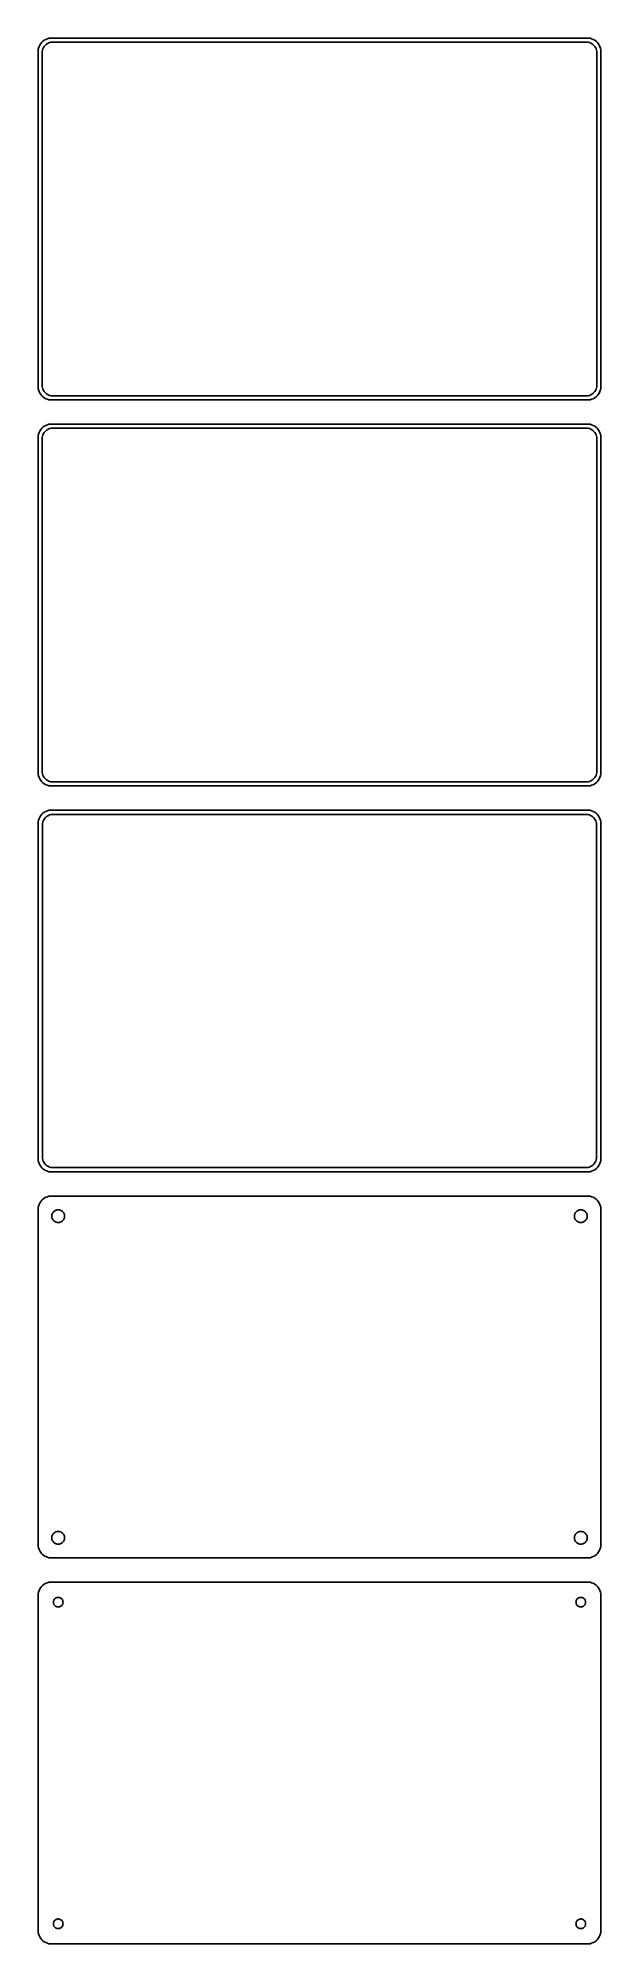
# Model space of a CAD drawing. Header units: metres. Extents: x -105 to 105, y 509 to 1219.
import ezdxf

# ---------------------------------------------------------------- set-up
doc = ezdxf.new("R2010")
doc.units = ezdxf.units.M

msp = doc.modelspace()

# ---------------------------------------------------------------- linework, layer by layer
for p, q in [((-104.649, 1216.34), (-104.843, 1215.74)), ((-104.382, 1216.91), (-104.649, 1216.34)), ((-104.045, 1217.44), (-104.382, 1216.91)), ((-103.645, 1217.92), (-104.045, 1217.44)), ((-103.187, 1218.35), (-103.645, 1217.92)), ((-103.219, 1215.47), (-103.005, 1215.93)), ((-102.679, 1218.72), (-103.187, 1218.35)), ((-103.005, 1215.93), (-102.736, 1216.35)), ((-102.736, 1216.35), (-102.416, 1216.74)), ((-102.129, 1219.02), (-102.679, 1218.72)), ((-102.416, 1216.74), (-102.05, 1217.08)), ((-101.545, 1219.26), (-102.129, 1219.02)), ((-102.05, 1217.08), (-101.643, 1217.38)), ((-101.643, 1217.38), (-101.203, 1217.62)), ((-100.937, 1219.41), (-101.545, 1219.26)), ((-101.203, 1217.62), (-100.736, 1217.8)), ((-100.314, 1219.49), (-100.937, 1219.41)), ((-100.736, 1217.8), (-100.25, 1217.93)), ((100.314, 1219.49), (-100.314, 1219.49)), ((-100.25, 1217.93), (-99.7512, 1217.99)), ((-99.7512, 1217.99), (99.7512, 1217.99)), ((99.7512, 1217.99), (100.25, 1217.93)), ((100.25, 1217.93), (100.736, 1217.8)), ((100.937, 1219.41), (100.314, 1219.49)), ((100.736, 1217.8), (101.203, 1217.62)), ((101.545, 1219.26), (100.937, 1219.41)), ((101.203, 1217.62), (101.643, 1217.38)), ((102.129, 1219.02), (101.545, 1219.26)), ((101.643, 1217.38), (102.05, 1217.08)), ((102.05, 1217.08), (102.416, 1216.74)), ((102.679, 1218.72), (102.129, 1219.02)), ((102.416, 1216.74), (102.736, 1216.35)), ((103.187, 1218.35), (102.679, 1218.72)), ((102.736, 1216.35), (103.005, 1215.93)), ((103.005, 1215.93), (103.219, 1215.47)), ((103.645, 1217.92), (103.187, 1218.35)), ((104.045, 1217.44), (103.645, 1217.92)), ((104.382, 1216.91), (104.045, 1217.44)), ((104.649, 1216.34), (104.382, 1216.91)), ((104.843, 1215.74), (104.649, 1216.34)), ((-104.9, 1215.44), (-105, 1215.44)), ((-105, 1215.44), (-105, 1088.56)), ((-104.843, 1215.74), (-104.9, 1215.44)), ((-103.5, 1214), (-103.468, 1214.5)), ((-103.5, 1090), (-103.5, 1214)), ((-103.468, 1214.5), (-103.374, 1214.99)), ((-103.374, 1214.99), (-103.219, 1215.47)), ((103.219, 1215.47), (103.374, 1214.99)), ((103.374, 1214.99), (103.468, 1214.5)), ((103.468, 1214.5), (103.5, 1214)), ((103.5, 1214), (103.5, 1090)), ((104.961, 1215.13), (104.843, 1215.74)), ((105, 1214.5), (104.961, 1215.13)), ((105, 1089.5), (105, 1214.5)), ((-105, 1088.56), (-104.9, 1088.56)), ((-104.9, 1088.56), (-104.843, 1088.26)), ((-104.843, 1088.26), (-104.649, 1087.66)), ((-103.468, 1089.5), (-103.5, 1090)), ((-103.374, 1089.01), (-103.468, 1089.5)), ((-103.219, 1088.53), (-103.374, 1089.01)), ((-103.005, 1088.07), (-103.219, 1088.53)), ((-102.736, 1087.65), (-103.005, 1088.07)), ((103.005, 1088.07), (102.736, 1087.65)), ((103.219, 1088.53), (103.005, 1088.07)), ((103.374, 1089.01), (103.219, 1088.53)), ((103.468, 1089.5), (103.374, 1089.01)), ((103.5, 1090), (103.468, 1089.5)), ((104.649, 1087.66), (104.843, 1088.26)), ((104.843, 1088.26), (104.961, 1088.87)), ((104.961, 1088.87), (105, 1089.5)), ((-104.649, 1087.66), (-104.382, 1087.09)), ((-104.382, 1087.09), (-104.045, 1086.56)), ((-104.045, 1086.56), (-103.645, 1086.08)), ((-103.645, 1086.08), (-103.187, 1085.65)), ((-103.187, 1085.65), (-102.679, 1085.28)), ((-102.416, 1087.26), (-102.736, 1087.65)), ((-102.679, 1085.28), (-102.129, 1084.98)), ((-102.05, 1086.92), (-102.416, 1087.26)), ((-102.129, 1084.98), (-101.545, 1084.74)), ((-101.643, 1086.62), (-102.05, 1086.92)), ((-101.203, 1086.38), (-101.643, 1086.62)), ((-101.545, 1084.74), (-100.937, 1084.59)), ((-100.736, 1086.2), (-101.203, 1086.38)), ((-100.937, 1084.59), (-100.314, 1084.51)), ((-100.25, 1086.07), (-100.736, 1086.2)), ((-100.314, 1084.51), (100.314, 1084.51)), ((-99.7512, 1086.01), (-100.25, 1086.07)), ((99.7512, 1086.01), (-99.7512, 1086.01)), ((100.25, 1086.07), (99.7512, 1086.01)), ((100.736, 1086.2), (100.25, 1086.07)), ((100.314, 1084.51), (100.937, 1084.59)), ((101.203, 1086.38), (100.736, 1086.2)), ((100.937, 1084.59), (101.545, 1084.74)), ((101.643, 1086.62), (101.203, 1086.38)), ((101.545, 1084.74), (102.129, 1084.98)), ((102.05, 1086.92), (101.643, 1086.62)), ((102.416, 1087.26), (102.05, 1086.92)), ((102.129, 1084.98), (102.679, 1085.28)), ((102.736, 1087.65), (102.416, 1087.26)), ((102.679, 1085.28), (103.187, 1085.65)), ((103.187, 1085.65), (103.645, 1086.08)), ((103.645, 1086.08), (104.045, 1086.56)), ((104.045, 1086.56), (104.382, 1087.09)), ((104.382, 1087.09), (104.649, 1087.66)), ((-103.645, 1073.92), (-104.045, 1073.44)), ((-103.187, 1074.35), (-103.645, 1073.92)), ((-102.679, 1074.72), (-103.187, 1074.35)), ((-102.129, 1075.02), (-102.679, 1074.72)), ((-101.545, 1075.26), (-102.129, 1075.02)), ((-101.643, 1073.38), (-101.203, 1073.62)), ((-100.937, 1075.41), (-101.545, 1075.26)), ((-101.203, 1073.62), (-100.736, 1073.8)), ((-100.314, 1075.49), (-100.937, 1075.41)), ((-100.736, 1073.8), (-100.25, 1073.93)), ((100.314, 1075.49), (-100.314, 1075.49)), ((-100.25, 1073.93), (-99.7512, 1073.99)), ((-99.7512, 1073.99), (99.7512, 1073.99)), ((99.7512, 1073.99), (100.25, 1073.93)), ((100.25, 1073.93), (100.736, 1073.8)), ((100.937, 1075.41), (100.314, 1075.49)), ((100.736, 1073.8), (101.203, 1073.62)), ((101.545, 1075.26), (100.937, 1075.41)), ((101.203, 1073.62), (101.643, 1073.38)), ((102.129, 1075.02), (101.545, 1075.26)), ((102.679, 1074.72), (102.129, 1075.02)), ((103.187, 1074.35), (102.679, 1074.72)), ((103.645, 1073.92), (103.187, 1074.35)), ((104.045, 1073.44), (103.645, 1073.92)), ((-104.961, 1071.13), (-105, 1070.5)), ((-105, 1070.5), (-105, 945.5)), ((-104.843, 1071.74), (-104.961, 1071.13)), ((-104.649, 1072.34), (-104.843, 1071.74)), ((-104.382, 1072.91), (-104.649, 1072.34)), ((-104.045, 1073.44), (-104.382, 1072.91)), ((-103.5, 1070), (-103.468, 1070.5)), ((-103.5, 946), (-103.5, 1070)), ((-103.468, 1070.5), (-103.374, 1070.99)), ((-103.374, 1070.99), (-103.219, 1071.47)), ((-103.219, 1071.47), (-103.005, 1071.93)), ((-103.005, 1071.93), (-102.736, 1072.35)), ((-102.736, 1072.35), (-102.416, 1072.74)), ((-102.416, 1072.74), (-102.05, 1073.08)), ((-102.05, 1073.08), (-101.643, 1073.38)), ((101.643, 1073.38), (102.05, 1073.08)), ((102.05, 1073.08), (102.416, 1072.74)), ((102.416, 1072.74), (102.736, 1072.35)), ((102.736, 1072.35), (103.005, 1071.93)), ((103.005, 1071.93), (103.219, 1071.47)), ((103.219, 1071.47), (103.374, 1070.99)), ((103.374, 1070.99), (103.468, 1070.5)), ((103.468, 1070.5), (103.5, 1070)), ((103.5, 1070), (103.5, 946)), ((104.382, 1072.91), (104.045, 1073.44)), ((104.649, 1072.34), (104.382, 1072.91)), ((104.843, 1071.74), (104.649, 1072.34)), ((104.961, 1071.13), (104.843, 1071.74)), ((105, 1070.5), (104.961, 1071.13)), ((105, 945.5), (105, 1070.5)), ((-103.468, 945.499), (-103.5, 946)), ((103.5, 946), (103.468, 945.499)), ((-105, 945.5), (-104.961, 944.873)), ((-104.961, 944.873), (-104.843, 944.257)), ((-104.843, 944.257), (-104.649, 943.659)), ((-104.649, 943.659), (-104.382, 943.091)), ((-104.382, 943.091), (-104.045, 942.561)), ((-104.045, 942.561), (-103.645, 942.077)), ((-103.645, 942.077), (-103.187, 941.647)), ((-103.374, 945.005), (-103.468, 945.499)), ((-103.219, 944.528), (-103.374, 945.005)), ((-103.005, 944.073), (-103.219, 944.528)), ((-103.187, 941.647), (-102.679, 941.278)), ((-102.736, 943.649), (-103.005, 944.073)), ((-102.416, 943.262), (-102.736, 943.649)), ((-102.679, 941.278), (-102.129, 940.976)), ((-102.05, 942.918), (-102.416, 943.262)), ((-102.129, 940.976), (-101.545, 940.745)), ((-101.643, 942.623), (-102.05, 942.918)), ((-101.203, 942.381), (-101.643, 942.623)), ((-101.545, 940.745), (-100.937, 940.589)), ((-100.736, 942.196), (-101.203, 942.381)), ((-100.937, 940.589), (-100.314, 940.51)), ((-100.25, 942.071), (-100.736, 942.196)), ((-100.314, 940.51), (100.314, 940.51)), ((-99.7512, 942.008), (-100.25, 942.071)), ((99.7512, 942.008), (-99.7512, 942.008)), ((100.25, 942.071), (99.7512, 942.008)), ((100.736, 942.196), (100.25, 942.071)), ((100.314, 940.51), (100.937, 940.589)), ((101.203, 942.381), (100.736, 942.196)), ((100.937, 940.589), (101.545, 940.745)), ((101.643, 942.623), (101.203, 942.381)), ((101.545, 940.745), (102.129, 940.976)), ((102.05, 942.918), (101.643, 942.623)), ((102.416, 943.262), (102.05, 942.918)), ((102.129, 940.976), (102.679, 941.278)), ((102.736, 943.649), (102.416, 943.262)), ((102.679, 941.278), (103.187, 941.647)), ((103.005, 944.073), (102.736, 943.649)), ((103.219, 944.528), (103.005, 944.073)), ((103.187, 941.647), (103.645, 942.077)), ((103.374, 945.005), (103.219, 944.528)), ((103.468, 945.499), (103.374, 945.005)), ((103.645, 942.077), (104.045, 942.561)), ((104.045, 942.561), (104.382, 943.091)), ((104.382, 943.091), (104.649, 943.659)), ((104.649, 943.659), (104.843, 944.257)), ((104.843, 944.257), (104.961, 944.873)), ((104.961, 944.873), (105, 945.5)), ((-100.937, 931.411), (-101.545, 931.255)), ((-100.314, 931.49), (-100.937, 931.411)), ((100.314, 931.49), (-100.314, 931.49)), ((100.937, 931.411), (100.314, 931.49)), ((101.545, 931.255), (100.937, 931.411)), ((-104.961, 927.127), (-105, 926.5)), ((-105, 926.5), (-105, 801.5)), ((-104.843, 927.743), (-104.961, 927.127)), ((-104.649, 928.341), (-104.843, 927.743)), ((-104.382, 928.909), (-104.649, 928.341)), ((-104.045, 929.439), (-104.382, 928.909)), ((-103.645, 929.923), (-104.045, 929.439)), ((-103.187, 930.353), (-103.645, 929.923)), ((-103.373, 926), (-103.342, 926.485)), ((-103.373, 802), (-103.373, 926)), ((-103.342, 926.485), (-103.251, 926.963)), ((-103.251, 926.963), (-103.101, 927.426)), ((-102.679, 930.722), (-103.187, 930.353)), ((-103.101, 927.426), (-102.894, 927.866)), ((-102.894, 927.866), (-102.633, 928.276)), ((-102.129, 931.024), (-102.679, 930.722)), ((-102.633, 928.276), (-102.323, 928.651)), ((-102.323, 928.651), (-101.969, 928.984)), ((-101.545, 931.255), (-102.129, 931.024)), ((-101.969, 928.984), (-101.575, 929.27)), ((-101.575, 929.27), (-101.149, 929.504)), ((-101.149, 929.504), (-100.697, 929.683)), ((-100.697, 929.683), (-100.226, 929.804)), ((-100.226, 929.804), (-99.7432, 929.865)), ((-99.7432, 929.865), (99.7432, 929.865)), ((99.7432, 929.865), (100.226, 929.804)), ((100.226, 929.804), (100.697, 929.683)), ((100.697, 929.683), (101.149, 929.504)), ((101.149, 929.504), (101.575, 929.27)), ((102.129, 931.024), (101.545, 931.255)), ((101.575, 929.27), (101.969, 928.984)), ((101.969, 928.984), (102.323, 928.651)), ((102.679, 930.722), (102.129, 931.024)), ((102.323, 928.651), (102.633, 928.276)), ((102.633, 928.276), (102.894, 927.866)), ((103.187, 930.353), (102.679, 930.722)), ((102.894, 927.866), (103.101, 927.426)), ((103.101, 927.426), (103.251, 926.963)), ((103.645, 929.923), (103.187, 930.353)), ((103.251, 926.963), (103.342, 926.485)), ((103.342, 926.485), (103.373, 926)), ((103.373, 926), (103.373, 802)), ((104.045, 929.439), (103.645, 929.923)), ((104.382, 928.909), (104.045, 929.439)), ((104.649, 928.341), (104.382, 928.909)), ((104.843, 927.743), (104.649, 928.341)), ((104.961, 927.127), (104.843, 927.743)), ((105, 926.5), (104.961, 927.127)), ((105, 801.5), (105, 926.5)), ((-105, 801.5), (-104.961, 800.873)), ((-104.961, 800.873), (-104.843, 800.257)), ((-104.843, 800.257), (-104.649, 799.659)), ((-104.649, 799.659), (-104.382, 799.091)), ((-104.382, 799.091), (-104.045, 798.561)), ((-104.045, 798.561), (-103.645, 798.077)), ((-103.645, 798.077), (-103.187, 797.647)), ((-103.342, 801.515), (-103.373, 802)), ((-103.251, 801.037), (-103.342, 801.515)), ((-103.101, 800.574), (-103.251, 801.037)), ((-103.187, 797.647), (-102.679, 797.278)), ((-102.894, 800.134), (-103.101, 800.574)), ((-102.633, 799.724), (-102.894, 800.134)), ((-102.679, 797.278), (-102.129, 796.976)), ((-102.323, 799.349), (-102.633, 799.724)), ((-101.969, 799.016), (-102.323, 799.349)), ((-102.129, 796.976), (-101.545, 796.745)), ((-101.575, 798.73), (-101.969, 799.016)), ((-101.149, 798.496), (-101.575, 798.73)), ((-101.545, 796.745), (-100.937, 796.589)), ((-100.697, 798.317), (-101.149, 798.496)), ((-100.937, 796.589), (-100.314, 796.51)), ((-100.226, 798.196), (-100.697, 798.317)), ((-100.314, 796.51), (100.314, 796.51)), ((-99.7432, 798.135), (-100.226, 798.196)), ((99.7432, 798.135), (-99.7432, 798.135)), ((100.226, 798.196), (99.7432, 798.135)), ((100.697, 798.317), (100.226, 798.196)), ((100.314, 796.51), (100.937, 796.589)), ((101.149, 798.496), (100.697, 798.317)), ((100.937, 796.589), (101.545, 796.745)), ((101.575, 798.73), (101.149, 798.496)), ((101.545, 796.745), (102.129, 796.976)), ((101.969, 799.016), (101.575, 798.73)), ((102.323, 799.349), (101.969, 799.016)), ((102.129, 796.976), (102.679, 797.278)), ((102.633, 799.724), (102.323, 799.349)), ((102.894, 800.134), (102.633, 799.724)), ((102.679, 797.278), (103.187, 797.647)), ((103.101, 800.574), (102.894, 800.134)), ((103.251, 801.037), (103.101, 800.574)), ((103.187, 797.647), (103.645, 798.077)), ((103.342, 801.515), (103.251, 801.037)), ((103.373, 802), (103.342, 801.515)), ((103.645, 798.077), (104.045, 798.561)), ((104.045, 798.561), (104.382, 799.091)), ((104.382, 799.091), (104.649, 799.659)), ((104.649, 799.659), (104.843, 800.257)), ((104.843, 800.257), (104.961, 800.873)), ((104.961, 800.873), (105, 801.5)), ((-104.961, 783.127), (-105, 782.5)), ((-105, 782.5), (-105, 657.5)), ((-104.843, 783.743), (-104.961, 783.127)), ((-104.649, 784.341), (-104.843, 783.743)), ((-104.382, 784.909), (-104.649, 784.341)), ((-104.045, 785.439), (-104.382, 784.909)), ((-103.645, 785.923), (-104.045, 785.439)), ((-103.187, 786.353), (-103.645, 785.923)), ((-102.679, 786.722), (-103.187, 786.353)), ((-102.129, 787.024), (-102.679, 786.722)), ((-101.545, 787.255), (-102.129, 787.024)), ((-100.937, 787.411), (-101.545, 787.255)), ((-100.314, 787.49), (-100.937, 787.411)), ((100.314, 787.49), (-100.314, 787.49)), ((-98.786, 782.026), (-98.5219, 782.172)), ((-98.5219, 782.172), (-98.2416, 782.283)), ((-98.2416, 782.283), (-97.9497, 782.357)), ((-97.9497, 782.357), (-97.6507, 782.395)), ((-97.6507, 782.395), (-97.3493, 782.395)), ((-97.3493, 782.395), (-97.0503, 782.357)), ((-97.0503, 782.357), (-96.7584, 782.283)), ((-96.7584, 782.283), (-96.4781, 782.172)), ((-96.4781, 782.172), (-96.214, 782.026)), ((96.214, 782.026), (96.4781, 782.172)), ((96.4781, 782.172), (96.7584, 782.283)), ((96.7584, 782.283), (97.0503, 782.357)), ((97.0503, 782.357), (97.3493, 782.395)), ((97.3493, 782.395), (97.6507, 782.395)), ((97.6507, 782.395), (97.9497, 782.357)), ((97.9497, 782.357), (98.2416, 782.283)), ((98.2416, 782.283), (98.5219, 782.172)), ((98.5219, 782.172), (98.786, 782.026)), ((100.937, 787.411), (100.314, 787.49)), ((101.545, 787.255), (100.937, 787.411)), ((102.129, 787.024), (101.545, 787.255)), ((102.679, 786.722), (102.129, 787.024)), ((103.187, 786.353), (102.679, 786.722)), ((103.645, 785.923), (103.187, 786.353)), ((104.045, 785.439), (103.645, 785.923)), ((104.382, 784.909), (104.045, 785.439)), ((104.649, 784.341), (104.382, 784.909)), ((104.843, 783.743), (104.649, 784.341)), ((104.961, 783.127), (104.843, 783.743)), ((105, 782.5), (104.961, 783.127)), ((105, 657.5), (105, 782.5)), ((-99.9, 780), (-99.8811, 780.301)), ((-99.8811, 779.699), (-99.9, 780)), ((-99.8811, 780.301), (-99.8246, 780.597)), ((-99.8246, 779.403), (-99.8811, 779.699)), ((-99.8246, 780.597), (-99.7315, 780.883)), ((-99.7315, 779.117), (-99.8246, 779.403)), ((-99.7315, 780.883), (-99.6031, 781.156)), ((-99.6031, 778.844), (-99.7315, 779.117)), ((-99.6031, 781.156), (-99.4416, 781.411)), ((-99.4416, 778.589), (-99.6031, 778.844)), ((-99.4416, 781.411), (-99.2495, 781.643)), ((-99.2495, 778.357), (-99.4416, 778.589)), ((-99.2495, 781.643), (-99.0298, 781.849)), ((-99.0298, 778.151), (-99.2495, 778.357)), ((-99.0298, 781.849), (-98.786, 782.026)), ((-98.786, 777.974), (-99.0298, 778.151)), ((-98.5219, 777.828), (-98.786, 777.974)), ((-98.2416, 777.717), (-98.5219, 777.828)), ((-97.9497, 777.643), (-98.2416, 777.717)), ((-97.6507, 777.605), (-97.9497, 777.643)), ((-97.3493, 777.605), (-97.6507, 777.605)), ((-97.0503, 777.643), (-97.3493, 777.605)), ((-96.7584, 777.717), (-97.0503, 777.643)), ((-96.4781, 777.828), (-96.7584, 777.717)), ((-96.214, 777.974), (-96.4781, 777.828)), ((-96.214, 782.026), (-95.9702, 781.849)), ((-95.9702, 778.151), (-96.214, 777.974)), ((-95.9702, 781.849), (-95.7505, 781.643)), ((-95.7505, 778.357), (-95.9702, 778.151)), ((-95.7505, 781.643), (-95.5583, 781.411)), ((-95.5583, 778.589), (-95.7505, 778.357)), ((-95.5583, 781.411), (-95.3969, 781.156)), ((-95.3969, 778.844), (-95.5583, 778.589)), ((-95.3969, 781.156), (-95.2685, 780.883)), ((-95.2685, 779.117), (-95.3969, 778.844)), ((-95.2685, 780.883), (-95.1754, 780.597)), ((-95.1754, 779.403), (-95.2685, 779.117)), ((-95.1754, 780.597), (-95.1189, 780.301)), ((-95.1189, 779.699), (-95.1754, 779.403)), ((-95.1189, 780.301), (-95.1, 780)), ((-95.1, 780), (-95.1189, 779.699)), ((95.1, 780), (95.1189, 780.301)), ((95.1189, 779.699), (95.1, 780)), ((95.1189, 780.301), (95.1754, 780.597)), ((95.1754, 779.403), (95.1189, 779.699)), ((95.1754, 780.597), (95.2685, 780.883)), ((95.2685, 779.117), (95.1754, 779.403)), ((95.2685, 780.883), (95.3969, 781.156)), ((95.3969, 778.844), (95.2685, 779.117)), ((95.3969, 781.156), (95.5583, 781.411)), ((95.5583, 778.589), (95.3969, 778.844)), ((95.5583, 781.411), (95.7505, 781.643)), ((95.7505, 778.357), (95.5583, 778.589)), ((95.7505, 781.643), (95.9702, 781.849)), ((95.9702, 778.151), (95.7505, 778.357)), ((95.9702, 781.849), (96.214, 782.026)), ((96.214, 777.974), (95.9702, 778.151)), ((96.4781, 777.828), (96.214, 777.974)), ((96.7584, 777.717), (96.4781, 777.828)), ((97.0503, 777.643), (96.7584, 777.717)), ((97.3493, 777.605), (97.0503, 777.643)), ((97.6507, 777.605), (97.3493, 777.605)), ((97.9497, 777.643), (97.6507, 777.605)), ((98.2416, 777.717), (97.9497, 777.643)), ((98.5219, 777.828), (98.2416, 777.717)), ((98.786, 777.974), (98.5219, 777.828)), ((98.786, 782.026), (99.0298, 781.849)), ((99.0298, 778.151), (98.786, 777.974)), ((99.0298, 781.849), (99.2495, 781.643)), ((99.2495, 778.357), (99.0298, 778.151)), ((99.2495, 781.643), (99.4416, 781.411)), ((99.4416, 778.589), (99.2495, 778.357)), ((99.4416, 781.411), (99.6031, 781.156)), ((99.6031, 778.844), (99.4416, 778.589)), ((99.6031, 781.156), (99.7315, 780.883)), ((99.7315, 779.117), (99.6031, 778.844)), ((99.7315, 780.883), (99.8246, 780.597)), ((99.8246, 779.403), (99.7315, 779.117)), ((99.8246, 780.597), (99.8811, 780.301)), ((99.8811, 779.699), (99.8246, 779.403)), ((99.8811, 780.301), (99.9, 780)), ((99.9, 780), (99.8811, 779.699)), ((-99.6031, 661.156), (-99.4416, 661.411)), ((-99.4416, 661.411), (-99.2495, 661.643)), ((-99.2495, 661.643), (-99.0298, 661.849)), ((-99.0298, 661.849), (-98.786, 662.026)), ((-98.786, 662.026), (-98.5219, 662.172)), ((-98.5219, 662.172), (-98.2416, 662.283)), ((-98.2416, 662.283), (-97.9497, 662.357)), ((-97.9497, 662.357), (-97.6507, 662.395)), ((-97.6507, 662.395), (-97.3493, 662.395)), ((-97.3493, 662.395), (-97.0503, 662.357)), ((-97.0503, 662.357), (-96.7584, 662.283)), ((-96.7584, 662.283), (-96.4781, 662.172)), ((-96.4781, 662.172), (-96.214, 662.026)), ((-96.214, 662.026), (-95.9702, 661.849)), ((-95.9702, 661.849), (-95.7505, 661.643)), ((-95.7505, 661.643), (-95.5583, 661.411)), ((-95.5583, 661.411), (-95.3969, 661.156)), ((95.3969, 661.156), (95.5583, 661.411)), ((95.5583, 661.411), (95.7505, 661.643)), ((95.7505, 661.643), (95.9702, 661.849)), ((95.9702, 661.849), (96.214, 662.026)), ((96.214, 662.026), (96.4781, 662.172)), ((96.4781, 662.172), (96.7584, 662.283)), ((96.7584, 662.283), (97.0503, 662.357)), ((97.0503, 662.357), (97.3493, 662.395)), ((97.3493, 662.395), (97.6507, 662.395)), ((97.6507, 662.395), (97.9497, 662.357)), ((97.9497, 662.357), (98.2416, 662.283)), ((98.2416, 662.283), (98.5219, 662.172)), ((98.5219, 662.172), (98.786, 662.026)), ((98.786, 662.026), (99.0298, 661.849)), ((99.0298, 661.849), (99.2495, 661.643)), ((99.2495, 661.643), (99.4416, 661.411)), ((99.4416, 661.411), (99.6031, 661.156)), ((-105, 657.5), (-104.961, 656.873)), ((-104.961, 656.873), (-104.843, 656.257)), ((-104.843, 656.257), (-104.649, 655.659)), ((-104.649, 655.659), (-104.382, 655.091)), ((-104.382, 655.091), (-104.045, 654.561)), ((-104.045, 654.561), (-103.645, 654.077)), ((-99.9, 660), (-99.8811, 660.301)), ((-99.8811, 659.699), (-99.9, 660)), ((-99.8811, 660.301), (-99.8246, 660.597)), ((-99.8246, 659.403), (-99.8811, 659.699)), ((-99.8246, 660.597), (-99.7315, 660.883)), ((-99.7315, 659.117), (-99.8246, 659.403)), ((-99.7315, 660.883), (-99.6031, 661.156)), ((-99.6031, 658.844), (-99.7315, 659.117)), ((-99.4416, 658.589), (-99.6031, 658.844)), ((-99.2495, 658.357), (-99.4416, 658.589)), ((-99.0298, 658.151), (-99.2495, 658.357)), ((-98.786, 657.974), (-99.0298, 658.151)), ((-98.5219, 657.828), (-98.786, 657.974)), ((-98.2416, 657.717), (-98.5219, 657.828)), ((-97.9497, 657.643), (-98.2416, 657.717)), ((-97.6507, 657.605), (-97.9497, 657.643)), ((-97.3493, 657.605), (-97.6507, 657.605)), ((-97.0503, 657.643), (-97.3493, 657.605)), ((-96.7584, 657.717), (-97.0503, 657.643)), ((-96.4781, 657.828), (-96.7584, 657.717)), ((-96.214, 657.974), (-96.4781, 657.828)), ((-95.9702, 658.151), (-96.214, 657.974)), ((-95.7505, 658.357), (-95.9702, 658.151)), ((-95.5583, 658.589), (-95.7505, 658.357)), ((-95.3969, 658.844), (-95.5583, 658.589)), ((-95.3969, 661.156), (-95.2685, 660.883)), ((-95.2685, 659.117), (-95.3969, 658.844)), ((-95.2685, 660.883), (-95.1754, 660.597)), ((-95.1754, 659.403), (-95.2685, 659.117)), ((-95.1754, 660.597), (-95.1189, 660.301)), ((-95.1189, 659.699), (-95.1754, 659.403)), ((-95.1189, 660.301), (-95.1, 660)), ((-95.1, 660), (-95.1189, 659.699)), ((95.1, 660), (95.1189, 660.301)), ((95.1189, 659.699), (95.1, 660)), ((95.1189, 660.301), (95.1754, 660.597)), ((95.1754, 659.403), (95.1189, 659.699)), ((95.1754, 660.597), (95.2685, 660.883)), ((95.2685, 659.117), (95.1754, 659.403)), ((95.2685, 660.883), (95.3969, 661.156)), ((95.3969, 658.844), (95.2685, 659.117)), ((95.5583, 658.589), (95.3969, 658.844)), ((95.7505, 658.357), (95.5583, 658.589)), ((95.9702, 658.151), (95.7505, 658.357)), ((96.214, 657.974), (95.9702, 658.151)), ((96.4781, 657.828), (96.214, 657.974)), ((96.7584, 657.717), (96.4781, 657.828)), ((97.0503, 657.643), (96.7584, 657.717)), ((97.3493, 657.605), (97.0503, 657.643)), ((97.6507, 657.605), (97.3493, 657.605)), ((97.9497, 657.643), (97.6507, 657.605)), ((98.2416, 657.717), (97.9497, 657.643)), ((98.5219, 657.828), (98.2416, 657.717)), ((98.786, 657.974), (98.5219, 657.828)), ((99.0298, 658.151), (98.786, 657.974)), ((99.2495, 658.357), (99.0298, 658.151)), ((99.4416, 658.589), (99.2495, 658.357)), ((99.6031, 658.844), (99.4416, 658.589)), ((99.6031, 661.156), (99.7315, 660.883)), ((99.7315, 659.117), (99.6031, 658.844)), ((99.7315, 660.883), (99.8246, 660.597)), ((99.8246, 659.403), (99.7315, 659.117)), ((99.8246, 660.597), (99.8811, 660.301)), ((99.8811, 659.699), (99.8246, 659.403)), ((99.8811, 660.301), (99.9, 660)), ((99.9, 660), (99.8811, 659.699)), ((103.645, 654.077), (104.045, 654.561)), ((104.045, 654.561), (104.382, 655.091)), ((104.382, 655.091), (104.649, 655.659)), ((104.649, 655.659), (104.843, 656.257)), ((104.843, 656.257), (104.961, 656.873)), ((104.961, 656.873), (105, 657.5)), ((-103.645, 654.077), (-103.187, 653.647)), ((-103.187, 653.647), (-102.679, 653.278)), ((-102.679, 653.278), (-102.129, 652.976)), ((-102.129, 652.976), (-101.545, 652.745)), ((-101.545, 652.745), (-100.937, 652.589)), ((-100.937, 652.589), (-100.314, 652.51)), ((-100.314, 652.51), (100.314, 652.51)), ((100.314, 652.51), (100.937, 652.589)), ((100.937, 652.589), (101.545, 652.745)), ((101.545, 652.745), (102.129, 652.976)), ((102.129, 652.976), (102.679, 653.278)), ((102.679, 653.278), (103.187, 653.647)), ((103.187, 653.647), (103.645, 654.077)), ((-104.649, 640.341), (-104.843, 639.743)), ((-104.382, 640.909), (-104.649, 640.341)), ((-104.045, 641.439), (-104.382, 640.909)), ((-103.645, 641.923), (-104.045, 641.439)), ((-103.187, 642.353), (-103.645, 641.923)), ((-102.679, 642.722), (-103.187, 642.353)), ((-102.129, 643.024), (-102.679, 642.722)), ((-101.545, 643.255), (-102.129, 643.024)), ((-100.937, 643.411), (-101.545, 643.255)), ((-100.314, 643.49), (-100.937, 643.411)), ((100.314, 643.49), (-100.314, 643.49)), ((100.937, 643.411), (100.314, 643.49)), ((101.545, 643.255), (100.937, 643.411)), ((102.129, 643.024), (101.545, 643.255)), ((102.679, 642.722), (102.129, 643.024)), ((103.187, 642.353), (102.679, 642.722)), ((103.645, 641.923), (103.187, 642.353)), ((104.045, 641.439), (103.645, 641.923)), ((104.382, 640.909), (104.045, 641.439)), ((104.649, 640.341), (104.382, 640.909)), ((104.843, 639.743), (104.649, 640.341)), ((-104.961, 639.127), (-105, 638.5)), ((-105, 638.5), (-105, 513.5)), ((-104.843, 639.743), (-104.961, 639.127)), ((-99.3, 636), (-99.2858, 636.226)), ((-99.2858, 635.774), (-99.3, 636)), ((-99.2858, 636.226), (-99.2434, 636.448)), ((-99.2434, 635.552), (-99.2858, 635.774)), ((-99.2434, 636.448), (-99.1736, 636.663)), ((-99.1736, 635.337), (-99.2434, 635.552)), ((-99.1736, 636.663), (-99.0773, 636.867)), ((-99.0773, 635.133), (-99.1736, 635.337)), ((-99.0773, 636.867), (-98.9562, 637.058)), ((-98.9562, 634.942), (-99.0773, 635.133)), ((-98.9562, 637.058), (-98.8121, 637.232)), ((-98.8121, 634.768), (-98.9562, 634.942)), ((-98.8121, 637.232), (-98.6474, 637.387)), ((-98.6474, 634.613), (-98.8121, 634.768)), ((-98.6474, 637.387), (-98.4645, 637.52)), ((-98.4645, 634.48), (-98.6474, 634.613)), ((-98.4645, 637.52), (-98.2664, 637.629)), ((-98.2664, 634.371), (-98.4645, 634.48)), ((-98.2664, 637.629), (-98.0562, 637.712)), ((-98.0562, 634.288), (-98.2664, 634.371)), ((-98.0562, 637.712), (-97.8373, 637.768)), ((-97.8373, 634.232), (-98.0562, 634.288)), ((-97.8373, 637.768), (-97.613, 637.796)), ((-97.613, 634.204), (-97.8373, 634.232)), ((-97.613, 637.796), (-97.387, 637.796)), ((-97.387, 634.204), (-97.613, 634.204)), ((-97.387, 637.796), (-97.1627, 637.768)), ((-97.1627, 634.232), (-97.387, 634.204)), ((-97.1627, 637.768), (-96.9438, 637.712)), ((-96.9438, 634.288), (-97.1627, 634.232)), ((-96.9438, 637.712), (-96.7336, 637.629)), ((-96.7336, 634.371), (-96.9438, 634.288)), ((-96.7336, 637.629), (-96.5355, 637.52)), ((-96.5355, 634.48), (-96.7336, 634.371)), ((-96.5355, 637.52), (-96.3526, 637.387)), ((-96.3526, 634.613), (-96.5355, 634.48)), ((-96.3526, 637.387), (-96.1879, 637.232)), ((-96.1879, 634.768), (-96.3526, 634.613)), ((-96.1879, 637.232), (-96.0438, 637.058)), ((-96.0438, 634.942), (-96.1879, 634.768)), ((-96.0438, 637.058), (-95.9226, 636.867)), ((-95.9226, 635.133), (-96.0438, 634.942)), ((-95.9226, 636.867), (-95.8264, 636.663)), ((-95.8264, 635.337), (-95.9226, 635.133)), ((-95.8264, 636.663), (-95.7565, 636.448)), ((-95.7565, 635.552), (-95.8264, 635.337)), ((-95.7565, 636.448), (-95.7142, 636.226)), ((-95.7142, 635.774), (-95.7565, 635.552)), ((-95.7142, 636.226), (-95.7, 636)), ((-95.7, 636), (-95.7142, 635.774)), ((95.7, 636), (95.7142, 636.226)), ((95.7142, 635.774), (95.7, 636)), ((95.7142, 636.226), (95.7565, 636.448)), ((95.7565, 635.552), (95.7142, 635.774)), ((95.7565, 636.448), (95.8264, 636.663)), ((95.8264, 635.337), (95.7565, 635.552)), ((95.8264, 636.663), (95.9226, 636.867)), ((95.9226, 635.133), (95.8264, 635.337)), ((95.9226, 636.867), (96.0438, 637.058)), ((96.0438, 634.942), (95.9226, 635.133)), ((96.0438, 637.058), (96.1879, 637.232)), ((96.1879, 634.768), (96.0438, 634.942)), ((96.1879, 637.232), (96.3526, 637.387)), ((96.3526, 634.613), (96.1879, 634.768)), ((96.3526, 637.387), (96.5355, 637.52)), ((96.5355, 634.48), (96.3526, 634.613)), ((96.5355, 637.52), (96.7336, 637.629)), ((96.7336, 634.371), (96.5355, 634.48)), ((96.7336, 637.629), (96.9438, 637.712)), ((96.9438, 634.288), (96.7336, 634.371)), ((96.9438, 637.712), (97.1627, 637.768)), ((97.1627, 634.232), (96.9438, 634.288)), ((97.1627, 637.768), (97.387, 637.796)), ((97.387, 634.204), (97.1627, 634.232)), ((97.387, 637.796), (97.613, 637.796)), ((97.613, 634.204), (97.387, 634.204)), ((97.613, 637.796), (97.8373, 637.768)), ((97.8373, 634.232), (97.613, 634.204)), ((97.8373, 637.768), (98.0562, 637.712)), ((98.0562, 634.288), (97.8373, 634.232)), ((98.0562, 637.712), (98.2664, 637.629)), ((98.2664, 634.371), (98.0562, 634.288)), ((98.2664, 637.629), (98.4645, 637.52)), ((98.4645, 634.48), (98.2664, 634.371)), ((98.4645, 637.52), (98.6474, 637.387)), ((98.6474, 634.613), (98.4645, 634.48)), ((98.6474, 637.387), (98.8121, 637.232)), ((98.8121, 634.768), (98.6474, 634.613)), ((98.8121, 637.232), (98.9562, 637.058)), ((98.9562, 634.942), (98.8121, 634.768)), ((98.9562, 637.058), (99.0773, 636.867)), ((99.0773, 635.133), (98.9562, 634.942)), ((99.0773, 636.867), (99.1736, 636.663)), ((99.1736, 635.337), (99.0773, 635.133)), ((99.1736, 636.663), (99.2434, 636.448)), ((99.2434, 635.552), (99.1736, 635.337)), ((99.2434, 636.448), (99.2858, 636.226)), ((99.2858, 635.774), (99.2434, 635.552)), ((99.2858, 636.226), (99.3, 636)), ((99.3, 636), (99.2858, 635.774)), ((104.961, 639.127), (104.843, 639.743)), ((105, 638.5), (104.961, 639.127)), ((105, 513.5), (105, 638.5)), ((-105, 513.5), (-104.961, 512.873)), ((-104.961, 512.873), (-104.843, 512.257)), ((-104.843, 512.257), (-104.649, 511.659)), ((-99.3, 516), (-99.2858, 516.226)), ((-99.2858, 515.774), (-99.3, 516)), ((-99.2858, 516.226), (-99.2434, 516.448)), ((-99.2434, 515.552), (-99.2858, 515.774)), ((-99.2434, 516.448), (-99.1736, 516.663)), ((-99.1736, 515.337), (-99.2434, 515.552)), ((-99.1736, 516.663), (-99.0773, 516.867)), ((-99.0773, 515.133), (-99.1736, 515.337)), ((-99.0773, 516.867), (-98.9562, 517.058)), ((-98.9562, 514.942), (-99.0773, 515.133)), ((-98.9562, 517.058), (-98.8121, 517.232)), ((-98.8121, 514.768), (-98.9562, 514.942)), ((-98.8121, 517.232), (-98.6474, 517.387)), ((-98.6474, 514.613), (-98.8121, 514.768)), ((-98.6474, 517.387), (-98.4645, 517.52)), ((-98.4645, 514.48), (-98.6474, 514.613)), ((-98.4645, 517.52), (-98.2664, 517.629)), ((-98.2664, 514.371), (-98.4645, 514.48)), ((-98.2664, 517.629), (-98.0562, 517.712)), ((-98.0562, 514.288), (-98.2664, 514.371)), ((-98.0562, 517.712), (-97.8373, 517.768)), ((-97.8373, 514.232), (-98.0562, 514.288)), ((-97.8373, 517.768), (-97.613, 517.796)), ((-97.613, 514.204), (-97.8373, 514.232)), ((-97.613, 517.796), (-97.387, 517.796)), ((-97.387, 514.204), (-97.613, 514.204)), ((-97.387, 517.796), (-97.1627, 517.768)), ((-97.1627, 514.232), (-97.387, 514.204)), ((-97.1627, 517.768), (-96.9438, 517.712)), ((-96.9438, 514.288), (-97.1627, 514.232)), ((-96.9438, 517.712), (-96.7336, 517.629)), ((-96.7336, 514.371), (-96.9438, 514.288)), ((-96.7336, 517.629), (-96.5355, 517.52)), ((-96.5355, 514.48), (-96.7336, 514.371)), ((-96.5355, 517.52), (-96.3526, 517.387)), ((-96.3526, 514.613), (-96.5355, 514.48)), ((-96.3526, 517.387), (-96.1879, 517.232)), ((-96.1879, 514.768), (-96.3526, 514.613)), ((-96.1879, 517.232), (-96.0438, 517.058)), ((-96.0438, 514.942), (-96.1879, 514.768)), ((-96.0438, 517.058), (-95.9226, 516.867)), ((-95.9226, 515.133), (-96.0438, 514.942)), ((-95.9226, 516.867), (-95.8264, 516.663)), ((-95.8264, 515.337), (-95.9226, 515.133)), ((-95.8264, 516.663), (-95.7565, 516.448)), ((-95.7565, 515.552), (-95.8264, 515.337)), ((-95.7565, 516.448), (-95.7142, 516.226)), ((-95.7142, 515.774), (-95.7565, 515.552)), ((-95.7142, 516.226), (-95.7, 516)), ((-95.7, 516), (-95.7142, 515.774)), ((95.7, 516), (95.7142, 516.226)), ((95.7142, 515.774), (95.7, 516)), ((95.7142, 516.226), (95.7565, 516.448)), ((95.7565, 515.552), (95.7142, 515.774)), ((95.7565, 516.448), (95.8264, 516.663)), ((95.8264, 515.337), (95.7565, 515.552)), ((95.8264, 516.663), (95.9226, 516.867)), ((95.9226, 515.133), (95.8264, 515.337)), ((95.9226, 516.867), (96.0438, 517.058)), ((96.0438, 514.942), (95.9226, 515.133)), ((96.0438, 517.058), (96.1879, 517.232)), ((96.1879, 514.768), (96.0438, 514.942)), ((96.1879, 517.232), (96.3526, 517.387)), ((96.3526, 514.613), (96.1879, 514.768)), ((96.3526, 517.387), (96.5355, 517.52)), ((96.5355, 514.48), (96.3526, 514.613)), ((96.5355, 517.52), (96.7336, 517.629)), ((96.7336, 514.371), (96.5355, 514.48)), ((96.7336, 517.629), (96.9438, 517.712)), ((96.9438, 514.288), (96.7336, 514.371)), ((96.9438, 517.712), (97.1627, 517.768)), ((97.1627, 514.232), (96.9438, 514.288)), ((97.1627, 517.768), (97.387, 517.796)), ((97.387, 514.204), (97.1627, 514.232)), ((97.387, 517.796), (97.613, 517.796)), ((97.613, 514.204), (97.387, 514.204)), ((97.613, 517.796), (97.8373, 517.768)), ((97.8373, 514.232), (97.613, 514.204)), ((97.8373, 517.768), (98.0562, 517.712)), ((98.0562, 514.288), (97.8373, 514.232)), ((98.0562, 517.712), (98.2664, 517.629)), ((98.2664, 514.371), (98.0562, 514.288)), ((98.2664, 517.629), (98.4645, 517.52)), ((98.4645, 514.48), (98.2664, 514.371)), ((98.4645, 517.52), (98.6474, 517.387)), ((98.6474, 514.613), (98.4645, 514.48)), ((98.6474, 517.387), (98.8121, 517.232)), ((98.8121, 514.768), (98.6474, 514.613)), ((98.8121, 517.232), (98.9562, 517.058)), ((98.9562, 514.942), (98.8121, 514.768)), ((98.9562, 517.058), (99.0773, 516.867)), ((99.0773, 515.133), (98.9562, 514.942)), ((99.0773, 516.867), (99.1736, 516.663)), ((99.1736, 515.337), (99.0773, 515.133)), ((99.1736, 516.663), (99.2434, 516.448)), ((99.2434, 515.552), (99.1736, 515.337)), ((99.2434, 516.448), (99.2858, 516.226)), ((99.2858, 515.774), (99.2434, 515.552)), ((99.2858, 516.226), (99.3, 516)), ((99.3, 516), (99.2858, 515.774)), ((104.649, 511.659), (104.843, 512.257)), ((104.843, 512.257), (104.961, 512.873)), ((104.961, 512.873), (105, 513.5)), ((-104.649, 511.659), (-104.382, 511.091)), ((-104.382, 511.091), (-104.045, 510.561)), ((-104.045, 510.561), (-103.645, 510.077)), ((-103.645, 510.077), (-103.187, 509.647)), ((-103.187, 509.647), (-102.679, 509.278)), ((-102.679, 509.278), (-102.129, 508.976)), ((-102.129, 508.976), (-101.545, 508.745)), ((-101.545, 508.745), (-100.937, 508.589)), ((-100.937, 508.589), (-100.314, 508.51)), ((-100.314, 508.51), (100.314, 508.51)), ((100.314, 508.51), (100.937, 508.589)), ((100.937, 508.589), (101.545, 508.745)), ((101.545, 508.745), (102.129, 508.976)), ((102.129, 508.976), (102.679, 509.278)), ((102.679, 509.278), (103.187, 509.647)), ((103.187, 509.647), (103.645, 510.077)), ((103.645, 510.077), (104.045, 510.561)), ((104.045, 510.561), (104.382, 511.091)), ((104.382, 511.091), (104.649, 511.659))]:
    msp.add_line(p, q)

doc.saveas('drawing.dxf')
